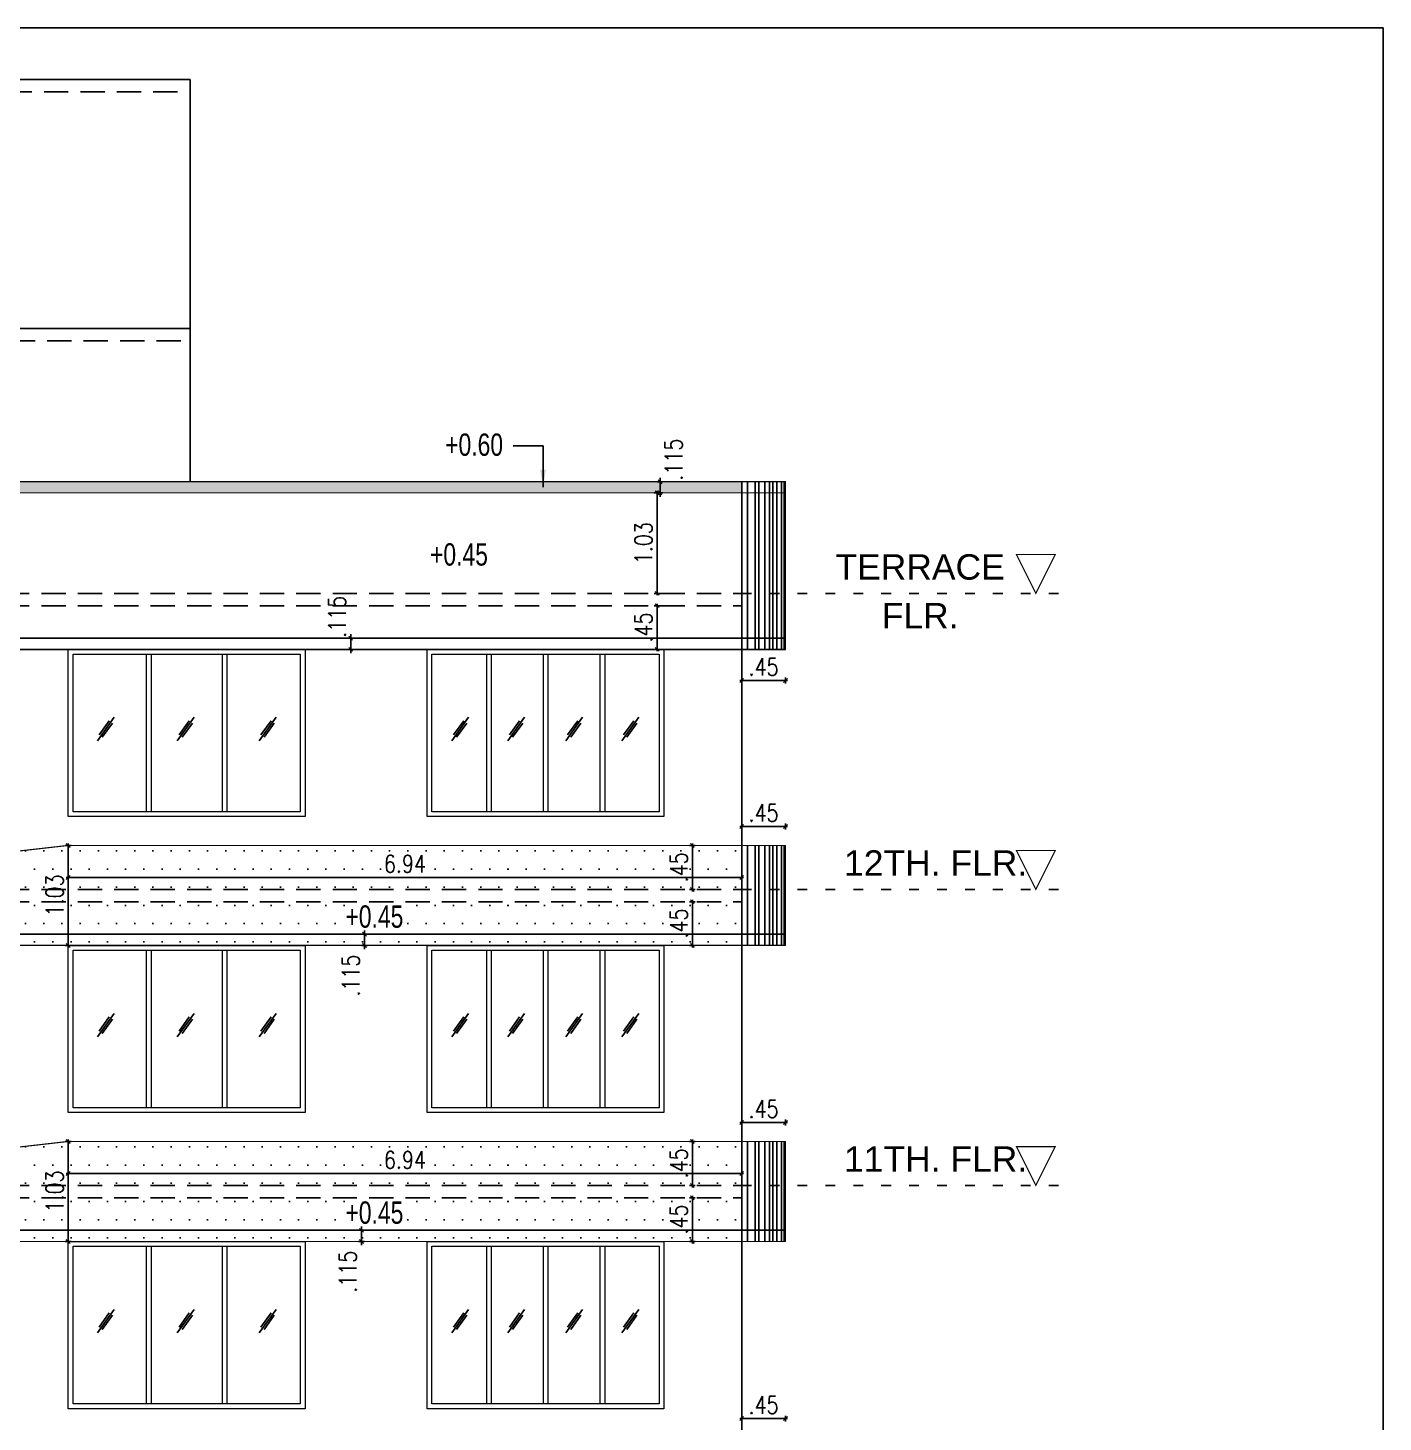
# Model space of a CAD drawing. Header units: inches. Extents: x 14235 to 14499, y 0 to 2549.
# Drawn here: x 14267.62 to 14281.58, y 2446.41 to 2460.78 of the extents above; entities that cross this region are included whole.
import ezdxf
from ezdxf.enums import TextEntityAlignment as Align

# ---------------------------------------------------------------- set-up
doc = ezdxf.new("R2010")
doc.units = ezdxf.units.IN
doc.header["$LTSCALE"] = 0.25
doc.header["$MEASUREMENT"] = 0
doc.header["$PDMODE"] = 35
for name, pattern in [('1', [0]), ('DASHEDX2', [1.5, 1, -0.5]), ('DOTX2', [0.5, 0, -0.5])]:
    doc.linetypes.add(name, pattern=pattern)
for name, color, linetype in [('edges', 1, 'Continuous'), ('ELE.PROJ.', 1, 'Continuous'), ('GLASS WINDOW', 251, '1'), ('hatch', 251, 'Continuous'), ('proj-internal', 1, 'DASHEDX2'), ('text-large', 7, 'Continuous'), ('wall', 7, 'Continuous'), ('walls', 7, 'Continuous'), ('WORK TEX', 6, 'Continuous'), ('WORKING DIM', 7, 'Continuous')]:
    doc.layers.add(name, color=color, linetype=linetype)
doc.layers.add('WINDOW', color=106, linetype='Continuous', lineweight=13)
doc.styles.add('ARIAL', font='TIMES_0.TTF')
doc.styles.add('ARL', font='swisscl_0.ttf')
doc.styles.add('romans', font='romans.shx', dxfattribs={"width": 0.8})
doc.styles.add('SansSerif', font='sanss__.ttf', dxfattribs={"width": 0.8})
doc.dimstyles.new('121', dxfattribs={"dimscale": 0.1, "dimtxt": 1.8, "dimasz": 0.2, "dimexe": 0.03125, "dimexo": 0.25, "dimgap": 0.5, "dimtad": 1, "dimzin": 4, "dimdsep": 46, "dimtxsty": 'romans', "dimblk1": 'MINITICK', "dimblk2": 'MINITICK', "dimsah": 1, "dimcen": 1, "dimse1": 1, "dimse2": 1, "dimclrd": 252, "dimclre": 256, "dimclrt": 7, "dimadec": 3, "dimazin": 0, "dimtfac": 0.8, "dimtix": 1, "dimtmove": 2, "dimatfit": 3, "dimfxl": 0, "dimtolj": 1, "dimtzin": 3, "dimarcsym": 0})
doc.dimstyles.new('DFSGSG', dxfattribs={"dimtxt": 0.17, "dimasz": 0.18, "dimexe": 0.18, "dimexo": 0.0625, "dimgap": 0.09, "dimtad": 1, "dimzin": 0, "dimdsep": 46, "dimtxsty": 'ARIAL', "dimcen": 0.09, "dimse1": 1, "dimse2": 1, "dimaunit": 1, "dimadec": 0, "dimazin": 0, "dimtfac": 1, "dimtix": 1, "dimtofl": 0, "dimtmove": 0, "dimatfit": 3, "dimfxl": 0, "dimtolj": 1, "dimtzin": 0, "dimarcsym": 0})

# ---------------------------------------------------------------- blocks, each defined once
blk = doc.blocks.new('MINITICK')
at = {"color": 7}
for p, q in [((1, 1), (-1, -1)), ((-1, 0), (1, 0)), ((0, -1.5), (0, 1.5))]:
    blk.add_line(p, q, dxfattribs=at)
blk = doc.blocks.new('*D751')
at = {"layer": 'Defpoints', "color": 0, "transparency": 16777216}
for p in [(14273.936, 2456.103), (14274.135, 2456.103), (14273.936, 2455.988)]:
    blk.add_point(p, dxfattribs=at)
at = {"layer": 'WORKING DIM', "color": 252, "lineweight": -2, "transparency": 16777216}
for p, q in [((14274.135, 2456.123), (14274.135, 2456.143)), ((14274.135, 2455.988), (14274.135, 2456.103)), ((14274.135, 2455.968), (14274.135, 2455.948))]:
    blk.add_line(p, q, dxfattribs=at)
at = {"layer": 'WORKING DIM', "color": 252, "lineweight": -2, "transparency": 16777216, "xscale": 0.02, "yscale": 0.02, "zscale": 0.02}
for p, rotation in [((14274.135, 2456.103), 270), ((14274.135, 2455.988), 90)]:
    blk.add_blockref('MINITICK', p, dxfattribs=dict(at, rotation=rotation))
at = {"layer": 'WORKING DIM', "color": 7, "transparency": 16777216, "insert": (14274.275, 2456.33), "char_height": 0.18, "attachment_point": 5, "rotation": 90, "style": 'romans'}
blk.add_mtext('\\A1;.115', dxfattribs=at)
blk = doc.blocks.new('*D752')
at = {"layer": 'Defpoints', "color": 0, "transparency": 16777216}
for p in [(14273.704, 2455.988), (14273.704, 2454.953), (14274.105, 2454.953)]:
    blk.add_point(p, dxfattribs=at)
at = {"layer": 'WORKING DIM', "color": 252, "lineweight": -2, "transparency": 16777216}
blk.add_line((14274.105, 2455.968), (14274.105, 2454.973), dxfattribs=at)
at = {"layer": 'WORKING DIM', "color": 252, "lineweight": -2, "transparency": 16777216, "xscale": 0.02, "yscale": 0.02, "zscale": 0.02}
for p, rotation in [((14274.105, 2455.988), 90), ((14274.105, 2454.953), 270)]:
    blk.add_blockref('MINITICK', p, dxfattribs=dict(at, rotation=rotation))
at = {"layer": 'WORKING DIM', "color": 7, "transparency": 16777216, "insert": (14273.965, 2455.47), "char_height": 0.18, "attachment_point": 5, "rotation": 90, "style": 'romans'}
blk.add_mtext('\\A1;1.03', dxfattribs=at)
blk = doc.blocks.new('*D768')
at = {"layer": 'Defpoints', "color": 0, "transparency": 16777216}
for p in [(14273.83, 2454.826), (14273.83, 2454.376), (14274.105, 2454.376)]:
    blk.add_point(p, dxfattribs=at)
at = {"layer": 'WORKING DIM', "color": 252, "lineweight": -2, "transparency": 16777216}
blk.add_line((14274.105, 2454.806), (14274.105, 2454.396), dxfattribs=at)
at = {"layer": 'WORKING DIM', "color": 252, "lineweight": -2, "transparency": 16777216, "xscale": 0.02, "yscale": 0.02, "zscale": 0.02}
for p, rotation in [((14274.105, 2454.826), 90), ((14274.105, 2454.376), 270)]:
    blk.add_blockref('MINITICK', p, dxfattribs=dict(at, rotation=rotation))
at = {"layer": 'WORKING DIM', "color": 7, "transparency": 16777216, "insert": (14273.965, 2454.601), "char_height": 0.18, "attachment_point": 5, "rotation": 90, "style": 'romans'}
blk.add_mtext('\\A1;.45', dxfattribs=at)
blk = doc.blocks.new('*D782')
at = {"layer": 'Defpoints', "color": 0, "transparency": 16777216}
for p in [(14274.976, 2454.376), (14275.426, 2454.376), (14275.426, 2454.055)]:
    blk.add_point(p, dxfattribs=at)
at = {"layer": 'WORKING DIM', "color": 252, "lineweight": -2, "transparency": 16777216}
blk.add_line((14274.996, 2454.055), (14275.406, 2454.055), dxfattribs=at)
at = {"layer": 'WORKING DIM', "color": 252, "lineweight": -2, "transparency": 16777216, "xscale": 0.02, "yscale": 0.02, "zscale": 0.02, "rotation": 180}
blk.add_blockref('MINITICK', (14274.976, 2454.055), dxfattribs=at)
at = {"layer": 'WORKING DIM', "color": 252, "lineweight": -2, "transparency": 16777216, "xscale": 0.02, "yscale": 0.02, "zscale": 0.02}
blk.add_blockref('MINITICK', (14275.426, 2454.055), dxfattribs=at)
at = {"layer": 'WORKING DIM', "color": 7, "transparency": 16777216, "insert": (14275.201, 2454.195), "char_height": 0.18, "attachment_point": 5, "style": 'romans'}
blk.add_mtext('\\A1;.45', dxfattribs=at)
blk = doc.blocks.new('*D928')
at = {"layer": 'Defpoints', "color": 0, "transparency": 16777216}
for p in [(14274.976, 2446.451), (14274.976, 2446.256), (14275.426, 2446.256)]:
    blk.add_point(p, dxfattribs=at)
at = {"layer": 'WORKING DIM', "color": 252, "lineweight": -2, "transparency": 16777216}
blk.add_line((14275.406, 2446.451), (14274.996, 2446.451), dxfattribs=at)
at = {"layer": 'WORKING DIM', "color": 252, "lineweight": -2, "transparency": 16777216, "xscale": 0.02, "yscale": 0.02, "zscale": 0.02, "rotation": 180}
blk.add_blockref('MINITICK', (14274.976, 2446.451), dxfattribs=at)
at = {"layer": 'WORKING DIM', "color": 252, "lineweight": -2, "transparency": 16777216, "xscale": 0.02, "yscale": 0.02, "zscale": 0.02}
blk.add_blockref('MINITICK', (14275.426, 2446.451), dxfattribs=at)
at = {"layer": 'WORKING DIM', "color": 7, "transparency": 16777216, "insert": (14275.201, 2446.591), "char_height": 0.18, "attachment_point": 5, "style": 'romans'}
blk.add_mtext('\\A1;.45', dxfattribs=at)
blk = doc.blocks.new('*D931')
at = {"layer": 'Defpoints', "color": 0, "transparency": 16777216}
for p in [(14274.468, 2448.726), (14274.468, 2448.276), (14274.468, 2448.276)]:
    blk.add_point(p, dxfattribs=at)
at = {"layer": 'WORKING DIM', "color": 252, "lineweight": -2, "transparency": 16777216}
blk.add_line((14274.468, 2448.706), (14274.468, 2448.296), dxfattribs=at)
at = {"layer": 'WORKING DIM', "color": 252, "lineweight": -2, "transparency": 16777216, "xscale": 0.02, "yscale": 0.02, "zscale": 0.02}
for p, rotation in [((14274.468, 2448.726), 90), ((14274.468, 2448.276), 270)]:
    blk.add_blockref('MINITICK', p, dxfattribs=dict(at, rotation=rotation))
at = {"layer": 'WORKING DIM', "color": 7, "transparency": 16777216, "insert": (14274.328, 2448.501), "char_height": 0.18, "attachment_point": 5, "rotation": 90, "style": 'romans'}
blk.add_mtext('\\A1;.45', dxfattribs=at)
blk = doc.blocks.new('*D932')
at = {"layer": 'Defpoints', "color": 0, "transparency": 16777216}
for p in [(14274.26, 2449.306), (14274.468, 2449.306), (14274.317, 2448.853)]:
    blk.add_point(p, dxfattribs=at)
at = {"layer": 'WORKING DIM', "color": 252, "lineweight": -2, "transparency": 16777216}
blk.add_line((14274.468, 2448.873), (14274.468, 2449.286), dxfattribs=at)
at = {"layer": 'WORKING DIM', "color": 252, "lineweight": -2, "transparency": 16777216, "xscale": 0.02, "yscale": 0.02, "zscale": 0.02}
for p, rotation in [((14274.468, 2449.306), 90), ((14274.468, 2448.853), 270)]:
    blk.add_blockref('MINITICK', p, dxfattribs=dict(at, rotation=rotation))
at = {"layer": 'WORKING DIM', "color": 7, "transparency": 16777216, "insert": (14274.328, 2449.08), "char_height": 0.18, "attachment_point": 5, "rotation": 90, "style": 'romans'}
blk.add_mtext('\\A1;.45', dxfattribs=at)
blk = doc.blocks.new('*D938')
at = {"layer": 'Defpoints', "color": 0, "transparency": 16777216}
for p in [(14274.976, 2449.501), (14274.976, 2449.306), (14275.426, 2449.306)]:
    blk.add_point(p, dxfattribs=at)
at = {"layer": 'WORKING DIM', "color": 252, "lineweight": -2, "transparency": 16777216}
blk.add_line((14275.406, 2449.501), (14274.996, 2449.501), dxfattribs=at)
at = {"layer": 'WORKING DIM', "color": 252, "lineweight": -2, "transparency": 16777216, "xscale": 0.02, "yscale": 0.02, "zscale": 0.02, "rotation": 180}
blk.add_blockref('MINITICK', (14274.976, 2449.501), dxfattribs=at)
at = {"layer": 'WORKING DIM', "color": 252, "lineweight": -2, "transparency": 16777216, "xscale": 0.02, "yscale": 0.02, "zscale": 0.02}
blk.add_blockref('MINITICK', (14275.426, 2449.501), dxfattribs=at)
at = {"layer": 'WORKING DIM', "color": 7, "transparency": 16777216, "insert": (14275.201, 2449.641), "char_height": 0.18, "attachment_point": 5, "style": 'romans'}
blk.add_mtext('\\A1;.45', dxfattribs=at)
blk = doc.blocks.new('*D939')
at = {"layer": 'Defpoints', "color": 0, "transparency": 16777216}
for p in [(14268.04, 2449.306), (14274.976, 2449.306), (14268.04, 2448.976)]:
    blk.add_point(p, dxfattribs=at)
at = {"layer": 'WORKING DIM', "color": 252, "lineweight": -2, "transparency": 16777216}
blk.add_line((14274.956, 2448.976), (14268.06, 2448.976), dxfattribs=at)
at = {"layer": 'WORKING DIM', "color": 252, "lineweight": -2, "transparency": 16777216, "xscale": 0.02, "yscale": 0.02, "zscale": 0.02, "rotation": 180}
blk.add_blockref('MINITICK', (14268.04, 2448.976), dxfattribs=at)
at = {"layer": 'WORKING DIM', "color": 252, "lineweight": -2, "transparency": 16777216, "xscale": 0.02, "yscale": 0.02, "zscale": 0.02}
blk.add_blockref('MINITICK', (14274.976, 2448.976), dxfattribs=at)
at = {"layer": 'WORKING DIM', "color": 7, "transparency": 16777216, "insert": (14271.508, 2449.116), "char_height": 0.18, "attachment_point": 5, "style": 'romans'}
blk.add_mtext('\\A1;6.94', dxfattribs=at)
blk = doc.blocks.new('*D940')
at = {"layer": 'Defpoints', "color": 0, "transparency": 16777216}
for p in [(14268.04, 2449.306), (14268.04, 2448.276), (14268.04, 2448.276)]:
    blk.add_point(p, dxfattribs=at)
at = {"layer": 'WORKING DIM', "color": 252, "lineweight": -2, "transparency": 16777216}
blk.add_line((14268.04, 2449.286), (14268.04, 2448.296), dxfattribs=at)
at = {"layer": 'WORKING DIM', "color": 252, "lineweight": -2, "transparency": 16777216, "xscale": 0.02, "yscale": 0.02, "zscale": 0.02}
for p, rotation in [((14268.04, 2449.306), 90), ((14268.04, 2448.276), 270)]:
    blk.add_blockref('MINITICK', p, dxfattribs=dict(at, rotation=rotation))
at = {"layer": 'WORKING DIM', "color": 7, "transparency": 16777216, "insert": (14267.9, 2448.791), "char_height": 0.18, "attachment_point": 5, "rotation": 90, "style": 'romans'}
blk.add_mtext('\\A1;1.03', dxfattribs=at)
blk = doc.blocks.new('*D941')
at = {"layer": 'Defpoints', "color": 0, "transparency": 16777216}
for p in [(14274.468, 2451.776), (14274.468, 2451.326), (14274.468, 2451.326)]:
    blk.add_point(p, dxfattribs=at)
at = {"layer": 'WORKING DIM', "color": 252, "lineweight": -2, "transparency": 16777216}
blk.add_line((14274.468, 2451.756), (14274.468, 2451.346), dxfattribs=at)
at = {"layer": 'WORKING DIM', "color": 252, "lineweight": -2, "transparency": 16777216, "xscale": 0.02, "yscale": 0.02, "zscale": 0.02}
for p, rotation in [((14274.468, 2451.776), 90), ((14274.468, 2451.326), 270)]:
    blk.add_blockref('MINITICK', p, dxfattribs=dict(at, rotation=rotation))
at = {"layer": 'WORKING DIM', "color": 7, "transparency": 16777216, "insert": (14274.328, 2451.551), "char_height": 0.18, "attachment_point": 5, "rotation": 90, "style": 'romans'}
blk.add_mtext('\\A1;.45', dxfattribs=at)
blk = doc.blocks.new('*D942')
at = {"layer": 'Defpoints', "color": 0, "transparency": 16777216}
for p in [(14274.26, 2452.356), (14274.468, 2452.356), (14274.317, 2451.903)]:
    blk.add_point(p, dxfattribs=at)
at = {"layer": 'WORKING DIM', "color": 252, "lineweight": -2, "transparency": 16777216}
blk.add_line((14274.468, 2451.923), (14274.468, 2452.336), dxfattribs=at)
at = {"layer": 'WORKING DIM', "color": 252, "lineweight": -2, "transparency": 16777216, "xscale": 0.02, "yscale": 0.02, "zscale": 0.02}
for p, rotation in [((14274.468, 2452.356), 90), ((14274.468, 2451.903), 270)]:
    blk.add_blockref('MINITICK', p, dxfattribs=dict(at, rotation=rotation))
at = {"layer": 'WORKING DIM', "color": 7, "transparency": 16777216, "insert": (14274.328, 2452.13), "char_height": 0.18, "attachment_point": 5, "rotation": 90, "style": 'romans'}
blk.add_mtext('\\A1;.45', dxfattribs=at)
blk = doc.blocks.new('*D948')
at = {"layer": 'Defpoints', "color": 0, "transparency": 16777216}
for p in [(14274.976, 2452.551), (14274.976, 2452.356), (14275.426, 2452.356)]:
    blk.add_point(p, dxfattribs=at)
at = {"layer": 'WORKING DIM', "color": 252, "lineweight": -2, "transparency": 16777216}
blk.add_line((14275.406, 2452.551), (14274.996, 2452.551), dxfattribs=at)
at = {"layer": 'WORKING DIM', "color": 252, "lineweight": -2, "transparency": 16777216, "xscale": 0.02, "yscale": 0.02, "zscale": 0.02, "rotation": 180}
blk.add_blockref('MINITICK', (14274.976, 2452.551), dxfattribs=at)
at = {"layer": 'WORKING DIM', "color": 252, "lineweight": -2, "transparency": 16777216, "xscale": 0.02, "yscale": 0.02, "zscale": 0.02}
blk.add_blockref('MINITICK', (14275.426, 2452.551), dxfattribs=at)
at = {"layer": 'WORKING DIM', "color": 7, "transparency": 16777216, "insert": (14275.201, 2452.691), "char_height": 0.18, "attachment_point": 5, "style": 'romans'}
blk.add_mtext('\\A1;.45', dxfattribs=at)
blk = doc.blocks.new('*D949')
at = {"layer": 'Defpoints', "color": 0, "transparency": 16777216}
for p in [(14268.04, 2452.356), (14274.976, 2452.356), (14268.04, 2452.026)]:
    blk.add_point(p, dxfattribs=at)
at = {"layer": 'WORKING DIM', "color": 252, "lineweight": -2, "transparency": 16777216}
blk.add_line((14274.956, 2452.026), (14268.06, 2452.026), dxfattribs=at)
at = {"layer": 'WORKING DIM', "color": 252, "lineweight": -2, "transparency": 16777216, "xscale": 0.02, "yscale": 0.02, "zscale": 0.02, "rotation": 180}
blk.add_blockref('MINITICK', (14268.04, 2452.026), dxfattribs=at)
at = {"layer": 'WORKING DIM', "color": 252, "lineweight": -2, "transparency": 16777216, "xscale": 0.02, "yscale": 0.02, "zscale": 0.02}
blk.add_blockref('MINITICK', (14274.976, 2452.026), dxfattribs=at)
at = {"layer": 'WORKING DIM', "color": 7, "transparency": 16777216, "insert": (14271.508, 2452.166), "char_height": 0.18, "attachment_point": 5, "style": 'romans'}
blk.add_mtext('\\A1;6.94', dxfattribs=at)
blk = doc.blocks.new('*D950')
at = {"layer": 'Defpoints', "color": 0, "transparency": 16777216}
for p in [(14268.04, 2452.356), (14268.04, 2451.326), (14268.04, 2451.326)]:
    blk.add_point(p, dxfattribs=at)
at = {"layer": 'WORKING DIM', "color": 252, "lineweight": -2, "transparency": 16777216}
blk.add_line((14268.04, 2452.336), (14268.04, 2451.346), dxfattribs=at)
at = {"layer": 'WORKING DIM', "color": 252, "lineweight": -2, "transparency": 16777216, "xscale": 0.02, "yscale": 0.02, "zscale": 0.02}
for p, rotation in [((14268.04, 2452.356), 90), ((14268.04, 2451.326), 270)]:
    blk.add_blockref('MINITICK', p, dxfattribs=dict(at, rotation=rotation))
at = {"layer": 'WORKING DIM', "color": 7, "transparency": 16777216, "insert": (14267.9, 2451.841), "char_height": 0.18, "attachment_point": 5, "rotation": 90, "style": 'romans'}
blk.add_mtext('\\A1;1.03', dxfattribs=at)
blk = doc.blocks.new('*D1465')
at = {"layer": 'Defpoints', "color": 0, "transparency": 16777216}
for p in [(14270.754, 2448.391), (14270.754, 2448.276), (14271.06, 2448.276)]:
    blk.add_point(p, dxfattribs=at)
at = {"layer": 'WORKING DIM', "color": 252, "lineweight": -2, "transparency": 16777216}
for p, q in [((14271.06, 2448.411), (14271.06, 2448.431)), ((14271.06, 2448.391), (14271.06, 2448.276)), ((14271.06, 2448.256), (14271.06, 2448.236))]:
    blk.add_line(p, q, dxfattribs=at)
at = {"layer": 'WORKING DIM', "color": 252, "lineweight": -2, "transparency": 16777216, "xscale": 0.02, "yscale": 0.02, "zscale": 0.02}
for p, rotation in [((14271.06, 2448.391), 270), ((14271.06, 2448.276), 90)]:
    blk.add_blockref('MINITICK', p, dxfattribs=dict(at, rotation=rotation))
at = {"layer": 'WORKING DIM', "color": 7, "transparency": 16777216, "insert": (14270.92, 2447.964), "char_height": 0.18, "attachment_point": 5, "rotation": 90, "style": 'romans'}
blk.add_mtext('\\A1;.115', dxfattribs=at)
blk = doc.blocks.new('*D1468')
at = {"layer": 'Defpoints', "color": 0, "transparency": 16777216}
for p in [(14270.785, 2451.441), (14270.785, 2451.326), (14271.091, 2451.326)]:
    blk.add_point(p, dxfattribs=at)
at = {"layer": 'WORKING DIM', "color": 252, "lineweight": -2, "transparency": 16777216}
for p, q in [((14271.091, 2451.461), (14271.091, 2451.481)), ((14271.091, 2451.441), (14271.091, 2451.326)), ((14271.091, 2451.306), (14271.091, 2451.286))]:
    blk.add_line(p, q, dxfattribs=at)
at = {"layer": 'WORKING DIM', "color": 252, "lineweight": -2, "transparency": 16777216, "xscale": 0.02, "yscale": 0.02, "zscale": 0.02}
for p, rotation in [((14271.091, 2451.441), 270), ((14271.091, 2451.326), 90)]:
    blk.add_blockref('MINITICK', p, dxfattribs=dict(at, rotation=rotation))
at = {"layer": 'WORKING DIM', "color": 7, "transparency": 16777216, "insert": (14270.951, 2451.014), "char_height": 0.18, "attachment_point": 5, "rotation": 90, "style": 'romans'}
blk.add_mtext('\\A1;.115', dxfattribs=at)
blk = doc.blocks.new('*D1470')
at = {"layer": 'Defpoints', "color": 0, "transparency": 16777216}
for p in [(14270.644, 2454.491), (14270.644, 2454.376), (14270.949, 2454.376)]:
    blk.add_point(p, dxfattribs=at)
at = {"layer": 'WORKING DIM', "color": 252, "lineweight": -2, "transparency": 16777216}
for p, q in [((14270.949, 2454.511), (14270.949, 2454.531)), ((14270.949, 2454.491), (14270.949, 2454.376)), ((14270.949, 2454.356), (14270.949, 2454.336))]:
    blk.add_line(p, q, dxfattribs=at)
at = {"layer": 'WORKING DIM', "color": 252, "lineweight": -2, "transparency": 16777216, "xscale": 0.02, "yscale": 0.02, "zscale": 0.02}
for p, rotation in [((14270.949, 2454.491), 270), ((14270.949, 2454.376), 90)]:
    blk.add_blockref('MINITICK', p, dxfattribs=dict(at, rotation=rotation))
at = {"layer": 'WORKING DIM', "color": 7, "transparency": 16777216, "insert": (14270.809, 2454.711), "char_height": 0.18, "attachment_point": 5, "rotation": 90, "style": 'romans'}
blk.add_mtext('\\A1;.115', dxfattribs=at)

msp = doc.modelspace()

# ---------------------------------------------------------------- hatches: boundary and pattern name
at = {"layer": 'hatch', "true_color": 0xc7b399}
h = msp.add_hatch(dxfattribs=at)
h.set_pattern_fill('DOTS', color=253, scale=0.5)
h.set_pattern_definition([(0, (-42.02476, 0), (0.015625, 0.03125), [0, -0.03125])])
h.paths.add_polyline_path([(14274.976, 2456.103), (14253.139, 2456.103), (14253.139, 2455.988), (14274.976, 2455.988)])
h = msp.add_hatch(dxfattribs=at)
h.set_pattern_fill('DOTS', color=253, scale=3)
h.set_pattern_definition([(0, (-42.02476, 33.55), (0.09375, 0.1875), [0, -0.1875])])
h.paths.add_polyline_path([(14264.057, 2451.903), (14268.04, 2452.356), (14274.976, 2452.356), (14274.976, 2451.326), (14264.057, 2451.326)])
h = msp.add_hatch(dxfattribs=at)
h.set_pattern_fill('DOTS', color=253, scale=3)
h.set_pattern_definition([(0, (-42.02476, 30.50003), (0.09375, 0.1875), [0, -0.1875])])
h.paths.add_polyline_path([(14264.057, 2448.853), (14268.04, 2449.306), (14274.976, 2449.306), (14274.976, 2448.276), (14264.057, 2448.276)])

# ---------------------------------------------------------------- linework, layer by layer
at = {"layer": 'edges', "const_width": 0.012}
for points in [[(14278.205, 2455.353), (14277.805, 2455.353), (14278.005, 2454.953)], [(14278.205, 2452.303), (14277.805, 2452.303), (14278.005, 2451.903)], [(14278.205, 2449.253), (14277.805, 2449.253), (14278.005, 2448.853)]]:
    msp.add_lwpolyline(points, close=True, dxfattribs=at)
at = {"layer": 'ELE.PROJ.', "color": 8}
for p, q in [((14275.036, 2456.103), (14275.036, 2454.376)), ((14275.114, 2456.103), (14275.114, 2454.376)), ((14275.154, 2456.103), (14275.154, 2454.376)), ((14275.215, 2456.103), (14275.215, 2454.376)), ((14275.261, 2456.103), (14275.261, 2454.376)), ((14275.295, 2456.103), (14275.295, 2454.376)), ((14275.336, 2456.103), (14275.336, 2454.376)), ((14275.385, 2456.103), (14275.385, 2454.376)), ((14275.414, 2456.103), (14275.414, 2454.376)), ((14275.036, 2452.356), (14275.036, 2451.326)), ((14275.114, 2452.356), (14275.114, 2451.326)), ((14275.154, 2452.356), (14275.154, 2451.326)), ((14275.215, 2452.356), (14275.215, 2451.326)), ((14275.261, 2452.356), (14275.261, 2451.326)), ((14275.295, 2452.356), (14275.295, 2451.326)), ((14275.336, 2452.356), (14275.336, 2451.326)), ((14275.385, 2452.356), (14275.385, 2451.326)), ((14275.414, 2452.356), (14275.414, 2451.326)), ((14275.036, 2449.306), (14275.036, 2448.276)), ((14275.114, 2449.306), (14275.114, 2448.276)), ((14275.154, 2449.306), (14275.154, 2448.276)), ((14275.215, 2449.306), (14275.215, 2448.276)), ((14275.261, 2449.306), (14275.261, 2448.276)), ((14275.295, 2449.306), (14275.295, 2448.276)), ((14275.336, 2449.306), (14275.336, 2448.276)), ((14275.385, 2449.306), (14275.385, 2448.276)), ((14275.414, 2449.306), (14275.414, 2448.276))]:
    msp.add_line(p, q, dxfattribs=at)
at = {"layer": 'ELE.PROJ.'}
for p, q in [((14252.689, 2454.491), (14275.426, 2454.491)), ((14252.693, 2454.376), (14275.426, 2454.376)), ((14252.689, 2451.441), (14275.426, 2451.441)), ((14252.689, 2448.391), (14275.426, 2448.391))]:
    msp.add_line(p, q, dxfattribs=at)
at = {"layer": 'ELE.PROJ.', "const_width": 0.012}
msp.add_lwpolyline([(14252.689, 2454.376), (14275.426, 2454.376), (14275.426, 2456.103), (14252.689, 2456.103)], close=True, dxfattribs=at)
for points in [[(14275.426, 2455.988), (14252.689, 2455.988)], [(14264.057, 2451.326), (14275.426, 2451.326), (14275.426, 2452.356), (14268.04, 2452.356), (14264.057, 2451.903), (14264.057, 2451.326)], [(14264.057, 2448.276), (14275.426, 2448.276), (14275.426, 2449.306), (14268.04, 2449.306), (14264.057, 2448.853), (14264.057, 2448.276)]]:
    msp.add_lwpolyline(points, dxfattribs=at)
at = {"layer": 'GLASS WINDOW', "color": 4, "ltscale": 200}
for p, q in [((14268.514, 2453.676), (14268.34, 2453.434)), ((14268.463, 2453.64), (14268.359, 2453.494)), ((14268.496, 2453.616), (14268.391, 2453.47)), ((14269.337, 2453.676), (14269.163, 2453.434)), ((14269.287, 2453.64), (14269.182, 2453.494)), ((14269.319, 2453.616), (14269.214, 2453.47)), ((14270.18, 2453.676), (14270.007, 2453.434)), ((14270.13, 2453.64), (14270.025, 2453.494)), ((14270.162, 2453.616), (14270.057, 2453.47)), ((14272.163, 2453.676), (14271.99, 2453.434)), ((14272.113, 2453.64), (14272.008, 2453.494)), ((14272.145, 2453.616), (14272.04, 2453.47)), ((14272.74, 2453.676), (14272.566, 2453.434)), ((14272.689, 2453.64), (14272.584, 2453.494)), ((14272.722, 2453.616), (14272.617, 2453.47)), ((14273.338, 2453.676), (14273.164, 2453.434)), ((14273.288, 2453.64), (14273.183, 2453.494)), ((14273.32, 2453.616), (14273.215, 2453.47)), ((14273.915, 2453.676), (14273.741, 2453.434)), ((14273.864, 2453.64), (14273.759, 2453.494)), ((14273.897, 2453.616), (14273.792, 2453.47)), ((14268.514, 2450.626), (14268.34, 2450.384)), ((14268.463, 2450.59), (14268.359, 2450.444)), ((14268.496, 2450.566), (14268.391, 2450.42)), ((14269.337, 2450.626), (14269.163, 2450.384)), ((14269.287, 2450.59), (14269.182, 2450.444)), ((14269.319, 2450.566), (14269.214, 2450.42)), ((14270.18, 2450.626), (14270.007, 2450.384)), ((14270.13, 2450.59), (14270.025, 2450.444)), ((14270.162, 2450.566), (14270.057, 2450.42)), ((14272.163, 2450.626), (14271.99, 2450.384)), ((14272.113, 2450.59), (14272.008, 2450.444)), ((14272.145, 2450.566), (14272.04, 2450.42)), ((14272.74, 2450.626), (14272.566, 2450.384)), ((14272.689, 2450.59), (14272.584, 2450.444)), ((14272.722, 2450.566), (14272.617, 2450.42)), ((14273.338, 2450.626), (14273.164, 2450.384)), ((14273.288, 2450.59), (14273.183, 2450.444)), ((14273.32, 2450.566), (14273.215, 2450.42)), ((14273.915, 2450.626), (14273.741, 2450.384)), ((14273.864, 2450.59), (14273.759, 2450.444)), ((14273.897, 2450.566), (14273.792, 2450.42)), ((14268.514, 2447.576), (14268.34, 2447.334)), ((14268.463, 2447.54), (14268.359, 2447.394)), ((14269.337, 2447.576), (14269.163, 2447.334)), ((14269.287, 2447.54), (14269.182, 2447.394)), ((14270.18, 2447.576), (14270.007, 2447.334)), ((14270.13, 2447.54), (14270.025, 2447.394)), ((14272.163, 2447.576), (14271.99, 2447.334)), ((14272.113, 2447.54), (14272.008, 2447.394)), ((14272.74, 2447.576), (14272.566, 2447.334)), ((14272.689, 2447.54), (14272.584, 2447.394)), ((14273.338, 2447.576), (14273.164, 2447.334)), ((14273.288, 2447.54), (14273.183, 2447.394)), ((14273.915, 2447.576), (14273.741, 2447.334)), ((14273.864, 2447.54), (14273.759, 2447.394)), ((14268.496, 2447.516), (14268.391, 2447.37)), ((14269.319, 2447.516), (14269.214, 2447.37)), ((14270.162, 2447.516), (14270.057, 2447.37)), ((14272.145, 2447.516), (14272.04, 2447.37)), ((14272.722, 2447.516), (14272.617, 2447.37)), ((14273.32, 2447.516), (14273.215, 2447.37)), ((14273.897, 2447.516), (14273.792, 2447.37))]:
    msp.add_line(p, q, dxfattribs=at)
at = {"layer": 'proj-internal', "color": 251}
for p, q in [((14265.541, 2460.247), (14269.297, 2460.247)), ((14265.541, 2460.12), (14269.297, 2460.12)), ((14257.699, 2457.68), (14269.297, 2457.68)), ((14257.699, 2457.553), (14269.297, 2457.553)), ((14253.139, 2454.953), (14274.976, 2454.953)), ((14253.139, 2454.826), (14274.976, 2454.826)), ((14253.139, 2451.903), (14274.976, 2451.903)), ((14253.139, 2451.776), (14274.976, 2451.776)), ((14253.139, 2448.853), (14274.976, 2448.853)), ((14253.139, 2448.726), (14274.976, 2448.726))]:
    msp.add_line(p, q, dxfattribs=at)
at = {"layer": 'wall'}
for p, q in [((14265.541, 2460.247), (14269.297, 2460.247)), ((14269.297, 2456.103), (14269.297, 2460.247)), ((14262.399, 2457.68), (14269.297, 2457.68)), ((14274.976, 2414.976), (14274.976, 2456.103))]:
    msp.add_line(p, q, dxfattribs=at)
at = {"layer": 'wall', "linetype": 'DOTX2', "ltscale": 1.5}
for p, q in [((14274.976, 2454.953), (14278.371, 2454.953)), ((14274.976, 2451.903), (14278.371, 2451.903)), ((14274.976, 2448.853), (14278.371, 2448.853))]:
    msp.add_line(p, q, dxfattribs=at)
at = {"layer": 'wall'}
msp.add_lwpolyline([(14281.581, 2460.779), (14244.648, 2460.779), (14244.648, 2408.55), (14281.581, 2408.55)], close=True, dxfattribs=at)
at = {"layer": 'WINDOW'}
for p, q in [((14268.844, 2454.326), (14268.844, 2452.703)), ((14268.894, 2454.326), (14268.894, 2452.703)), ((14269.624, 2454.326), (14269.624, 2452.703)), ((14269.674, 2454.326), (14269.674, 2452.703)), ((14272.346, 2454.326), (14272.346, 2452.703)), ((14272.396, 2454.326), (14272.396, 2452.703)), ((14272.931, 2454.326), (14272.931, 2452.703)), ((14272.981, 2454.326), (14272.981, 2452.703)), ((14273.516, 2454.326), (14273.516, 2452.703)), ((14273.566, 2454.326), (14273.566, 2452.703)), ((14268.844, 2451.276), (14268.844, 2449.653)), ((14268.894, 2451.276), (14268.894, 2449.653)), ((14269.624, 2451.276), (14269.624, 2449.653)), ((14269.674, 2451.276), (14269.674, 2449.653)), ((14272.346, 2451.276), (14272.346, 2449.653)), ((14272.396, 2451.276), (14272.396, 2449.653)), ((14272.931, 2451.276), (14272.931, 2449.653)), ((14272.981, 2451.276), (14272.981, 2449.653)), ((14273.516, 2451.276), (14273.516, 2449.653)), ((14273.566, 2451.276), (14273.566, 2449.653)), ((14268.844, 2448.226), (14268.844, 2446.603)), ((14268.894, 2448.226), (14268.894, 2446.603)), ((14269.624, 2448.226), (14269.624, 2446.603)), ((14269.674, 2448.226), (14269.674, 2446.603)), ((14272.346, 2448.226), (14272.346, 2446.603)), ((14272.396, 2448.226), (14272.396, 2446.603)), ((14272.931, 2448.226), (14272.931, 2446.603)), ((14272.981, 2448.226), (14272.981, 2446.603)), ((14273.516, 2448.226), (14273.516, 2446.603)), ((14273.566, 2448.226), (14273.566, 2446.603))]:
    msp.add_line(p, q, dxfattribs=at)
for points in [[(14270.479, 2452.653), (14268.04, 2452.653), (14268.04, 2454.376), (14270.479, 2454.376)], [(14270.429, 2452.703), (14268.09, 2452.703), (14268.09, 2454.326), (14270.429, 2454.326)], [(14274.175, 2452.653), (14271.736, 2452.653), (14271.736, 2454.376), (14274.175, 2454.376)], [(14274.125, 2452.703), (14271.786, 2452.703), (14271.786, 2454.326), (14274.125, 2454.326)], [(14270.479, 2449.603), (14268.04, 2449.603), (14268.04, 2451.326), (14270.479, 2451.326)], [(14270.429, 2449.653), (14268.09, 2449.653), (14268.09, 2451.276), (14270.429, 2451.276)], [(14274.175, 2449.603), (14271.736, 2449.603), (14271.736, 2451.326), (14274.175, 2451.326)], [(14274.125, 2449.653), (14271.786, 2449.653), (14271.786, 2451.276), (14274.125, 2451.276)], [(14270.479, 2446.553), (14268.04, 2446.553), (14268.04, 2448.276), (14270.479, 2448.276)], [(14274.175, 2446.553), (14271.736, 2446.553), (14271.736, 2448.276), (14274.175, 2448.276)], [(14270.429, 2446.603), (14268.09, 2446.603), (14268.09, 2448.226), (14270.429, 2448.226)], [(14274.125, 2446.603), (14271.786, 2446.603), (14271.786, 2448.226), (14274.125, 2448.226)]]:
    msp.add_lwpolyline(points, close=True, dxfattribs=at)

# ---------------------------------------------------------------- texts
at = {"layer": 'text-large', "lineweight": -3, "style": 'SansSerif'}
for s, p in [('TERRACE', (14276.813, 2455.225)), ('FLR.', (14276.813, 2454.723)), ('12TH. FLR.', (14276.973, 2452.175)), ('11TH. FLR.', (14276.973, 2449.125))]:
    msp.add_text(s, height=0.2613, dxfattribs=at).set_placement(p, align=Align.MIDDLE_CENTER)
at = {"layer": 'WORK TEX', "color": 7, "style": 'ARL'}
for s, p in [('+0.60', (14272.22, 2456.485)), ('+0.45 ', (14272.097, 2455.354)), ('+0.45 ', (14271.226, 2451.623)), ('+0.45 ', (14271.226, 2448.573))]:
    msp.add_text(s, height=0.23, dxfattribs=at).set_placement(p, align=Align.MIDDLE_CENTER)

# ---------------------------------------------------------------- dimensions: what is measured, and where the dimension line sits
at = {"layer": 'WORKING DIM'}
for base, p1, p2, picture, middle in [((14274.135, 2456.103), (14273.936, 2455.988), (14273.936, 2456.103), '*D751', (14274.275, 2456.33)), ((14270.949, 2454.376), (14270.644, 2454.491), (14270.644, 2454.376), '*D1470', (14270.809, 2454.711)), ((14271.091, 2451.326), (14270.785, 2451.441), (14270.785, 2451.326), '*D1468', (14270.951, 2451.014)), ((14271.06, 2448.276), (14270.754, 2448.391), (14270.754, 2448.276), '*D1465', (14270.92, 2447.964))]:
    dim = msp.add_linear_dim(base=base, p1=p1, p2=p2, angle=90, text='.115', dimstyle='121', override={"dimfxl": 0.18, "dimfxlon": 1}, dxfattribs=at)
    dim.commit()
    dim.dimension.update_dxf_attribs({"geometry": picture, "text_midpoint": middle, "dimtype": 160})
for base, p1, p2, angle, picture, middle in [((14274.10494, 2454.9527), (14273.70409, 2455.98767), (14273.70409, 2454.9527), 90, '*D752', (14273.96494, 2455.47018)), ((14274.105, 2454.376), (14273.83, 2454.826), (14273.83, 2454.376), 90, '*D768', (14273.965, 2454.601)), ((14274.976, 2452.551), (14275.426, 2452.356), (14274.976, 2452.356), 180, '*D948', (14275.201, 2452.691)), ((14268.04, 2451.326), (14268.04, 2452.356), (14268.04, 2451.326), 90, '*D950', (14267.9, 2451.841)), ((14268.04, 2452.026), (14274.976, 2452.356), (14268.04, 2452.356), 180, '*D949', (14271.508, 2452.166)), ((14274.468, 2452.356), (14274.317, 2451.903), (14274.26, 2452.356), 90, '*D942', (14274.328, 2452.13)), ((14274.468, 2451.326), (14274.468, 2451.776), (14274.468, 2451.326), 90, '*D941', (14274.328, 2451.551)), ((14274.976, 2449.501), (14275.426, 2449.306), (14274.976, 2449.306), 180, '*D938', (14275.201, 2449.641)), ((14268.04, 2448.276), (14268.04, 2449.306), (14268.04, 2448.276), 90, '*D940', (14267.9, 2448.791)), ((14268.04, 2448.976), (14274.976, 2449.306), (14268.04, 2449.306), 180, '*D939', (14271.508, 2449.116)), ((14274.468, 2449.306), (14274.317, 2448.853), (14274.26, 2449.306), 90, '*D932', (14274.328, 2449.08)), ((14274.468, 2448.276), (14274.468, 2448.726), (14274.468, 2448.276), 90, '*D931', (14274.328, 2448.501)), ((14274.976, 2446.451), (14275.426, 2446.256), (14274.976, 2446.256), 180, '*D928', (14275.201, 2446.591))]:
    dim = msp.add_linear_dim(base=base, p1=p1, p2=p2, angle=angle, dimstyle='121', override={"dimfxl": 0.18, "dimfxlon": 1}, dxfattribs=at)
    dim.commit()
    dim.dimension.update_dxf_attribs({"geometry": picture, "text_midpoint": middle})
dim = msp.add_linear_dim(base=(14275.426, 2454.055), p1=(14274.976, 2454.376), p2=(14275.426, 2454.376), dimstyle='121', override={"dimfxl": 0.18, "dimfxlon": 1}, dxfattribs=at)
dim.commit()
dim.dimension.update_dxf_attribs({"geometry": '*D782', "text_midpoint": (14275.201, 2454.195)})

# ---------------------------------------------------------------- leaders
at = {"layer": 'walls'}
msp.add_leader([(14272.93, 2456.047), (14272.93, 2456.472), (14272.621, 2456.472)], dimstyle='DFSGSG', override={"dimgap": 0.09, "dimtad": 0, "dimarcsym": 1}, dxfattribs=at)

doc.saveas('drawing.dxf')
